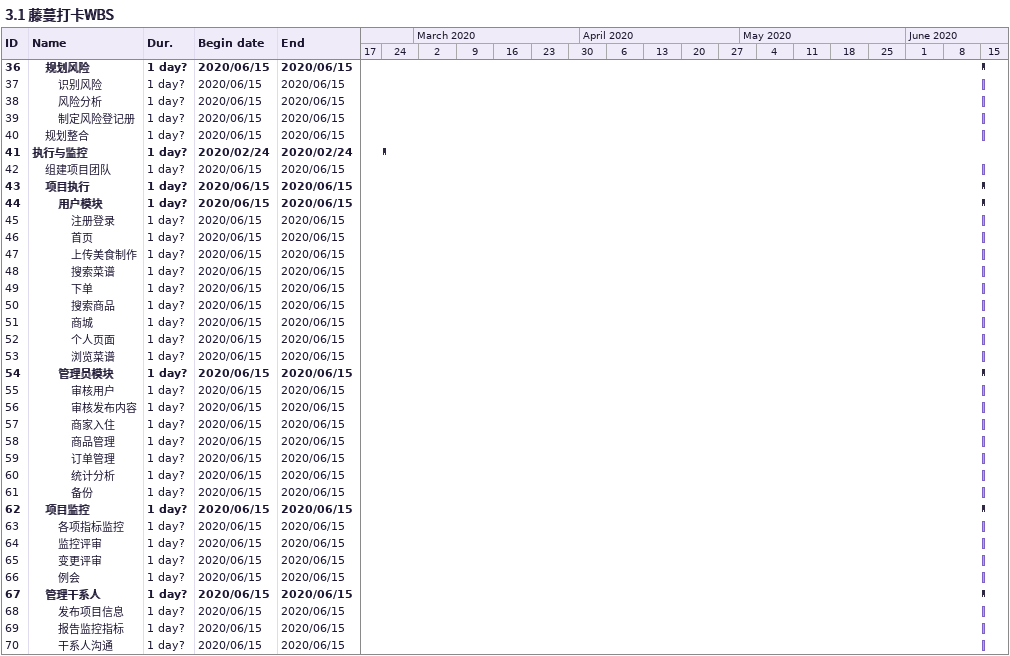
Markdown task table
3.1 藤蔓打卡WBS

| ID | Level | Task | Duration | Start | Finish |
|---|---|---|---|---|---|
| 36 | 2 | **规划风险** | 1d? | 2020-06-15 | 2020-06-15 |
| 37 | 3 | 识别风险 | 1d? | 2020-06-15 | 2020-06-15 |
| 38 | 3 | 风险分析 | 1d? | 2020-06-15 | 2020-06-15 |
| 39 | 3 | 制定风险登记册 | 1d? | 2020-06-15 | 2020-06-15 |
| 40 | 2 | 规划整合 | 1d? | 2020-06-15 | 2020-06-15 |
| 41 | 1 | **执行与监控** | 1d? | 2020-02-24 | 2020-02-24 |
| 42 | 2 | 组建项目团队 | 1d? | 2020-06-15 | 2020-06-15 |
| 43 | 2 | **项目执行** | 1d? | 2020-06-15 | 2020-06-15 |
| 44 | 3 | **用户模块** | 1d? | 2020-06-15 | 2020-06-15 |
| 45 | 4 | 注册登录 | 1d? | 2020-06-15 | 2020-06-15 |
| 46 | 4 | 首页 | 1d? | 2020-06-15 | 2020-06-15 |
| 47 | 4 | 上传美食制作 | 1d? | 2020-06-15 | 2020-06-15 |
| 48 | 4 | 搜索菜谱 | 1d? | 2020-06-15 | 2020-06-15 |
| 49 | 4 | 下单 | 1d? | 2020-06-15 | 2020-06-15 |
| 50 | 4 | 搜索商品 | 1d? | 2020-06-15 | 2020-06-15 |
| 51 | 4 | 商城 | 1d? | 2020-06-15 | 2020-06-15 |
| 52 | 4 | 个人页面 | 1d? | 2020-06-15 | 2020-06-15 |
| 53 | 4 | 浏览菜谱 | 1d? | 2020-06-15 | 2020-06-15 |
| 54 | 3 | **管理员模块** | 1d? | 2020-06-15 | 2020-06-15 |
| 55 | 4 | 审核用户 | 1d? | 2020-06-15 | 2020-06-15 |
| 56 | 4 | 审核发布内容 | 1d? | 2020-06-15 | 2020-06-15 |
| 57 | 4 | 商家入住 | 1d? | 2020-06-15 | 2020-06-15 |
| 58 | 4 | 商品管理 | 1d? | 2020-06-15 | 2020-06-15 |
| 59 | 4 | 订单管理 | 1d? | 2020-06-15 | 2020-06-15 |
| 60 | 4 | 统计分析 | 1d? | 2020-06-15 | 2020-06-15 |
| 61 | 4 | 备份 | 1d? | 2020-06-15 | 2020-06-15 |
| 62 | 2 | **项目监控** | 1d? | 2020-06-15 | 2020-06-15 |
| 63 | 3 | 各项指标监控 | 1d? | 2020-06-15 | 2020-06-15 |
| 64 | 3 | 监控评审 | 1d? | 2020-06-15 | 2020-06-15 |
| 65 | 3 | 变更评审 | 1d? | 2020-06-15 | 2020-06-15 |
| 66 | 3 | 例会 | 1d? | 2020-06-15 | 2020-06-15 |
| 67 | 2 | **管理干系人** | 1d? | 2020-06-15 | 2020-06-15 |
| 68 | 3 | 发布项目信息 | 1d? | 2020-06-15 | 2020-06-15 |
| 69 | 3 | 报告监控指标 | 1d? | 2020-06-15 | 2020-06-15 |
| 70 | 3 | 干系人沟通 | 1d? | 2020-06-15 | 2020-06-15 |
